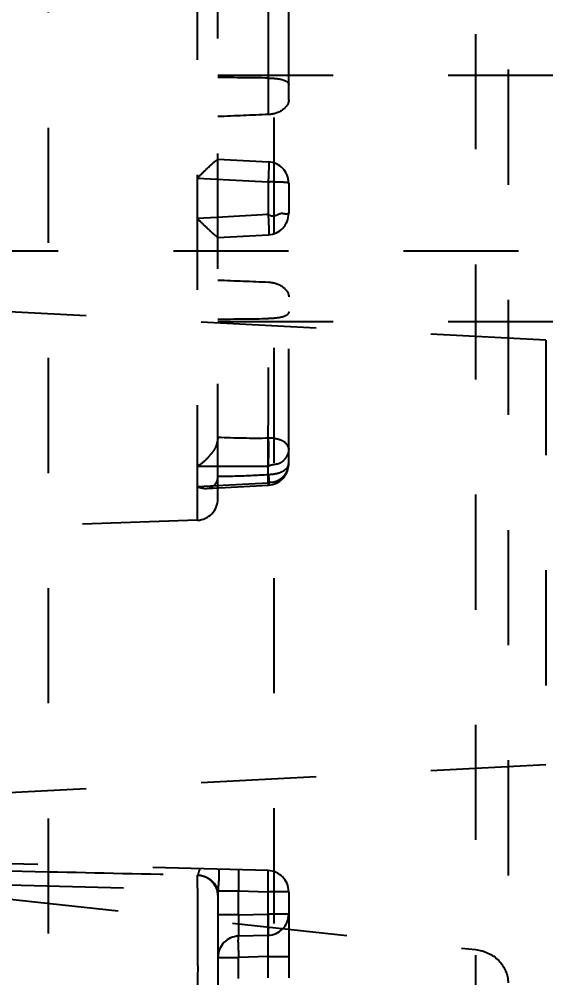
# Model space of a CAD drawing. Header units: millimetres. Extents: x 3054 to 4939, y -1170 to 130.
# Drawn here: x 3648.77 to 3656.24, y -192.04 to -178.44 of the extents above; entities that cross this region are included whole.
import ezdxf

# ---------------------------------------------------------------- set-up
doc = ezdxf.new("R2010")
doc.units = ezdxf.units.MM
doc.header["$LTSCALE"] = 16.335
doc.header["$PDMODE"] = 3
doc.header["$PDSIZE"] = 0.3125
doc.linetypes.add('HIDDEN', pattern=[0.2, 0.1, -0.1])
doc.layers.get('0').update_dxf_attribs({"linetype": 'CONTINUOUS'})
doc.layers.get('Defpoints').update_dxf_attribs({"linetype": 'CONTINUOUS'})
doc.layers.add('21', color=7, linetype='CONTINUOUS')
doc.styles.get("Standard").update_dxf_attribs({"font": 'txt', "width": 0.8})
doc.dimstyles.get("Standard").update_dxf_attribs({"dimtxt": 0.15625, "dimasz": 0.1875, "dimexe": 0.125, "dimexo": 0.0625, "dimtad": 0, "dimtih": 1, "dimtoh": 1, "dimdsep": 46, "dimtxsty": 'Standard', "dimcen": 0.09, "dimadec": 0, "dimazin": 0, "dimtp": 0.01, "dimtm": 0.01, "dimtfac": 1, "dimtofl": 0, "dimtmove": 0, "dimatfit": 3, "dimfxl": 0, "dimtolj": 1, "dimarcsym": 0})

# ---------------------------------------------------------------- blocks, each defined once
blk = doc.blocks.new('*D56')
at = {"color": 4, "lineweight": -2}
for p, q in [((3636.413, -222.472), (3636.413, -47.587)), ((3644.413, -47.587), (3657.538, -47.587)), ((3706.558, -47.587), (3681.005, -47.587)), ((3714.558, -73.33), (3714.558, -47.587))]:
    blk.add_line(p, q, dxfattribs=at)
at = {"color": 4}
for points in [[(3644.413, -46.254), (3644.413, -48.921), (3636.413, -47.587)], [(3706.558, -46.254), (3706.558, -48.921), (3714.558, -47.587)]]:
    blk.add_solid(points, dxfattribs=at)
at = {"layer": 'Defpoints', "color": 0}
for p in [(3714.558, -47.587), (3714.558, -73.33), (3636.413, -222.472)]:
    blk.add_point(p, dxfattribs=at)
at = {"color": 6, "insert": (3669.271, -47.587), "char_height": 8, "attachment_point": 5}
blk.add_mtext('\\A1;78.15', dxfattribs=at)

msp = doc.modelspace()

# ---------------------------------------------------------------- linework, layer by layer
at = {"layer": '21', "color": 8, "linetype": 'HIDDEN'}
for p, q in [((3655.244, -162.316), (3655.244, -280.044)), ((3655.708, -162.819), (3655.708, -279.542)), ((3652.38, -163.5), (3652.38, -278.86)), ((3649.176, -166.91), (3649.176, -275.45)), ((3651.297, -185.548), (3651.297, -176.412)), ((3651.588, -185.246), (3651.588, -176.714)), ((3652.307, -179.791), (3652.302, -176.944)), ((3652.593, -179.584), (3652.593, -177.212)), ((3651.588, -179.23), (3714.558, -179.23)), ((3651.588, -180.425), (3652.307, -180.463)), ((3651.297, -180.692), (3652.302, -180.748)), ((3652.302, -180.748), (3652.302, -181.212)), ((3652.593, -180.764), (3652.593, -181.196)), ((3652.302, -181.212), (3651.572, -181.253)), ((3651.572, -181.253), (3651.297, -181.268)), ((3651.588, -181.535), (3652.307, -181.498)), ((3647.688, -181.725), (3714.558, -181.725)), ((3656.243, -182.992), (3636.919, -181.979)), ((3652.302, -185.016), (3652.307, -182.169)), ((3652.593, -184.748), (3652.593, -182.376)), ((3651.588, -182.73), (3714.558, -182.73)), ((3656.243, -182.992), (3656.243, -189.018)), ((3652.302, -184.784), (3651.297, -184.784)), ((3651.297, -185.072), (3652.302, -185.016)), ((3651.426, -185.096), (3652.307, -185.049)), ((3651.297, -185.548), (3638.523, -185.994)), ((3656.243, -189.018), (3647.903, -189.455)), ((3652.299, -190.52), (3638.816, -190.167)), ((3638.816, -190.468), (3652.299, -190.821)), ((3647.688, -190.502), (3649.176, -190.536)), ((3651.588, -190.81), (3651.881, -190.81)), ((3651.588, -190.832), (3651.588, -199.279)), ((3651.881, -191.149), (3651.881, -190.81)), ((3652.299, -192.043), (3652.299, -190.821)), ((3652.593, -190.821), (3652.299, -190.821)), ((3652.593, -190.821), (3652.593, -192.043)), ((3648.548, -190.916), (3655.244, -191.641)), ((3651.881, -191.149), (3652.299, -191.138)), ((3652.593, -191.138), (3652.299, -191.138)), ((3651.881, -191.149), (3651.588, -191.149)), ((3652.299, -191.44), (3651.881, -191.451)), ((3651.588, -191.752), (3651.881, -191.752)), ((3652.299, -191.741), (3651.881, -191.752)), ((3651.881, -192.054), (3651.881, -191.752)), ((3652.299, -191.741), (3652.593, -191.741)), ((3651.301, -191.873), (3651.3, -192.042))]:
    msp.add_line(p, q, dxfattribs=at)
for centre, radius, start, end in [((3652.291, -180.764), 0.301, 0, 87), ((3652.291, -181.196), 0.301, 273, 0), ((3652.123, -173.053), 11.329, 267.2905, 270.9292), ((3652.291, -184.748), 0.301, 273.0872, 0.0003), ((3651.286, -185.247), 0.301, 272, 0), ((3530.254, -191.196), 121.047, 0.02832, 0.28971), ((3652.291, -190.821), 0.301, 0, 88.5), ((3661.855, -190.545), 9.977, 180.6609, 181.5262), ((3641.175, -190.53), 11.128, 358.4976, 358.9037), ((3410.877, -191.461), 240.424, 359.90172, 0.07749), ((3652.291, -191.138), 0.301, 271.5, 0), ((3651.889, -191.752), 0.301, 91.5, 180), ((3662.766, -191.466), 10.888, 180.9864, 181.5062), ((3641.736, -191.464), 10.567, 358.4981, 359.3181)]:
    msp.add_arc(centre, radius, start, end, dxfattribs=at)
for major_axis, start_param, end_param in [((33.392, -0.877), 1.872175, 1.894805), ((33.392, 0.877), 1.869793, 1.892423), ((33.392, -0.877), -1.892423, -1.869793), ((33.392, 0.877), -1.894805, -1.872175)]:
    msp.add_ellipse((3662.181, -180.98), major_axis=major_axis, ratio=0.045355, start_param=start_param, end_param=end_param, dxfattribs=at)
for points, knots in [([(3652.307, -179.274), (3652.344, -179.274), (3652.414, -179.279), (3652.51, -179.291), (3652.593, -179.332), (3652.593, -179.368)], [0, 0, 0, 0, 0.355232, 0.655283, 1, 1, 1, 1]), ([(3652.593, -179.584), (3652.593, -179.638), (3652.504, -179.753), (3652.378, -179.788), (3652.307, -179.791)], [0, 0, 0, 0, 0.426062, 1, 1, 1, 1]), ([(3651.297, -180.692), (3651.329, -180.66), (3651.39, -180.6), (3651.466, -180.526), (3651.518, -180.478), (3651.555, -180.446), (3651.57, -180.439), (3651.591, -180.422), (3651.591, -180.425)], [0, 0, 0, 0, 0.342117, 0.652983, 0.785274, 0.895094, 0.972486, 1, 1, 1, 1]), ([(3652.307, -180.463), (3652.309, -180.463), (3652.308, -180.474), (3652.31, -180.486), (3652.309, -180.514), (3652.309, -180.564), (3652.306, -180.644), (3652.303, -180.712), (3652.302, -180.748)], [0, 0, 0, 0, 0.020238, 0.076793, 0.168141, 0.291519, 0.615038, 1, 1, 1, 1]), ([(3652.593, -180.764), (3652.593, -180.762), (3652.583, -180.76), (3652.571, -180.758), (3652.546, -180.755), (3652.5, -180.752), (3652.443, -180.748), (3652.381, -180.754), (3652.345, -180.741), (3652.328, -180.747)], [0, 0, 0, 0, 0.021468, 0.077367, 0.167503, 0.2892, 0.610617, 0.799107, 1, 1, 1, 1]), ([(3652.302, -181.212), (3652.302, -181.228), (3652.305, -181.288), (3652.308, -181.347), (3652.309, -181.391)], [0, 0, 0, 0, 0.270585, 1, 1, 1, 1]), ([(3652.593, -181.196), (3652.593, -181.198), (3652.584, -181.199), (3652.573, -181.202), (3652.551, -181.205), (3652.523, -181.2), (3652.487, -181.194), (3652.447, -181.209), (3652.406, -181.229), (3652.373, -181.236), (3652.356, -181.234)], [0, 0, 0, 0, 0.020318, 0.074768, 0.162719, 0.283183, 0.430331, 0.600982, 0.797739, 1, 1, 1, 1]), ([(3651.587, -181.535), (3651.587, -181.538), (3651.568, -181.521), (3651.554, -181.513), (3651.519, -181.481), (3651.467, -181.434), (3651.39, -181.36), (3651.329, -181.3), (3651.297, -181.268)], [0, 0, 0, 0, 0.025207, 0.099342, 0.208178, 0.341742, 0.655891, 1, 1, 1, 1]), ([(3652.309, -181.466), (3652.309, -181.474), (3652.307, -181.481), (3652.31, -181.497), (3652.307, -181.498)], [0, 0, 0, 0, 0.738642, 1, 1, 1, 1]), ([(3652.309, -181.391), (3652.309, -181.398), (3652.309, -181.424), (3652.31, -181.449), (3652.309, -181.466)], [0, 0, 0, 0, 0.297533, 1, 1, 1, 1]), ([(3652.307, -182.169), (3652.378, -182.172), (3652.504, -182.207), (3652.593, -182.323), (3652.593, -182.376)], [0, 0, 0, 0, 0.573944, 1, 1, 1, 1]), ([(3652.45, -182.676), (3652.438, -182.677), (3652.391, -182.684), (3652.343, -182.686), (3652.307, -182.687)], [0, 0, 0, 0, 0.234627, 1, 1, 1, 1]), ([(3652.593, -182.592), (3652.593, -182.602), (3652.58, -182.632), (3652.525, -182.661), (3652.478, -182.671), (3652.45, -182.676)], [0, 0, 0, 0, 0.169553, 0.507641, 1, 1, 1, 1]), ([(3651.587, -184.37), (3651.587, -184.397), (3651.572, -184.452), (3651.558, -184.507), (3651.544, -184.532)], [0, 0, 0, 0, 0.478156, 1, 1, 1, 1]), ([(3652.593, -184.532), (3652.593, -184.487), (3652.52, -184.423), (3652.414, -184.391), (3652.344, -184.382), (3652.307, -184.381)], [0, 0, 0, 0, 0.387843, 0.675254, 1, 1, 1, 1]), ([(3652.31, -184.531), (3652.31, -184.518), (3652.309, -184.468), (3652.308, -184.418), (3652.307, -184.381)], [0, 0, 0, 0, 0.26093, 1, 1, 1, 1]), ([(3651.544, -184.532), (3651.529, -184.56), (3651.489, -184.609), (3651.413, -184.699), (3651.345, -184.756), (3651.297, -184.784)], [0, 0, 0, 0, 0.267426, 0.527332, 1, 1, 1, 1]), ([(3652.593, -184.532), (3652.593, -184.566), (3652.579, -184.619), (3652.539, -184.679), (3652.503, -184.722), (3652.453, -184.75), (3652.38, -184.76), (3652.322, -184.77), (3652.291, -184.793)], [0, 0, 0, 0, 0.235095, 0.359906, 0.493963, 0.615564, 0.738023, 1, 1, 1, 1]), ([(3652.302, -184.784), (3652.303, -184.768), (3652.309, -184.684), (3652.31, -184.6), (3652.31, -184.531)], [0, 0, 0, 0, 0.190719, 1, 1, 1, 1]), ([(3652.291, -185.009), (3652.31, -185.009), (3652.349, -185.012), (3652.406, -185), (3652.457, -184.973), (3652.519, -184.93), (3652.576, -184.856), (3652.593, -184.783), (3652.593, -184.748)], [0, 0, 0, 0, 0.129826, 0.258329, 0.390405, 0.517539, 0.762497, 1, 1, 1, 1]), ([(3652.555, -184.821), (3652.561, -184.816), (3652.58, -184.796), (3652.593, -184.768), (3652.593, -184.748)], [0, 0, 0, 0, 0.284333, 1, 1, 1, 1]), ([(3652.307, -184.898), (3652.355, -184.897), (3652.443, -184.885), (3652.526, -184.847), (3652.555, -184.821)], [0, 0, 0, 0, 0.553752, 1, 1, 1, 1]), ([(3651.428, -185.096), (3651.459, -185.095), (3651.524, -185.076), (3651.566, -185.02), (3651.577, -184.988)], [0, 0, 0, 0, 0.478917, 1, 1, 1, 1]), ([(3652.307, -185.049), (3652.304, -185.049), (3652.306, -185.031), (3652.302, -185.024), (3652.302, -185.016)], [0, 0, 0, 0, 0.258867, 1, 1, 1, 1]), ([(3652.307, -184.898), (3652.307, -184.906), (3652.308, -184.933), (3652.309, -184.959), (3652.309, -184.979)], [0, 0, 0, 0, 0.275837, 1, 1, 1, 1]), ([(3652.309, -184.979), (3652.309, -184.984), (3652.31, -185.002), (3652.31, -185.019), (3652.309, -185.031)], [0, 0, 0, 0, 0.30663, 1, 1, 1, 1]), ([(3651.297, -185.072), (3651.307, -185.076), (3651.35, -185.091), (3651.395, -185.098), (3651.428, -185.096)], [0, 0, 0, 0, 0.263296, 1, 1, 1, 1]), ([(3652.309, -185.031), (3652.309, -185.035), (3652.308, -185.04), (3652.309, -185.049), (3652.307, -185.049)], [0, 0, 0, 0, 0.736956, 1, 1, 1, 1]), ([(3651.328, -190.494), (3651.326, -190.503), (3651.317, -190.533), (3651.308, -190.562), (3651.3, -190.582)], [0, 0, 0, 0, 0.289526, 1, 1, 1, 1]), ([(3651.3, -190.582), (3651.349, -190.586), (3651.447, -190.612), (3651.522, -190.68), (3651.548, -190.72)], [0, 0, 0, 0, 0.51329, 1, 1, 1, 1]), ([(3651.881, -190.509), (3651.88, -190.509), (3651.88, -190.514), (3651.879, -190.52), (3651.879, -190.534), (3651.878, -190.559), (3651.878, -190.602), (3651.878, -190.639), (3651.878, -190.66)], [0, 0, 0, 0, 0.01871, 0.070845, 0.155317, 0.270472, 0.585923, 1, 1, 1, 1]), ([(3652.302, -190.608), (3652.302, -190.596), (3652.302, -190.575), (3652.302, -190.545), (3652.299, -190.532), (3652.301, -190.52), (3652.299, -190.52)], [0, 0, 0, 0, 0.423469, 0.73821, 0.932428, 1, 1, 1, 1]), ([(3652.301, -190.742), (3652.302, -190.693), (3652.301, -190.62), (3652.304, -190.546), (3652.3, -190.523)], [0, 0, 0, 0, 0.671392, 1, 1, 1, 1]), ([(3651.548, -190.72), (3651.554, -190.729), (3651.573, -190.764), (3651.585, -190.803), (3651.587, -190.832)], [0, 0, 0, 0, 0.273698, 1, 1, 1, 1]), ([(3651.593, -190.736), (3651.592, -190.755), (3651.59, -190.78), (3651.588, -190.805), (3651.588, -190.81)], [0, 0, 0, 0, 0.771264, 1, 1, 1, 1]), ([(3652.299, -190.821), (3652.299, -190.801), (3652.301, -190.73), (3652.302, -190.659), (3652.302, -190.608)], [0, 0, 0, 0, 0.275834, 1, 1, 1, 1]), ([(3652.299, -191.138), (3652.3, -191.164), (3652.301, -191.251), (3652.303, -191.338), (3652.302, -191.399)], [0, 0, 0, 0, 0.29775, 1, 1, 1, 1]), ([(3651.881, -191.149), (3651.88, -191.175), (3651.879, -191.262), (3651.877, -191.349), (3651.878, -191.41)], [0, 0, 0, 0, 0.299042, 1, 1, 1, 1]), ([(3651.878, -191.41), (3651.878, -191.42), (3651.878, -191.435), (3651.88, -191.445), (3651.88, -191.451), (3651.881, -191.451)], [0, 0, 0, 0, 0.738267, 0.931015, 1, 1, 1, 1]), ([(3652.302, -191.399), (3652.302, -191.409), (3652.302, -191.424), (3652.3, -191.434), (3652.3, -191.44), (3652.299, -191.44)], [0, 0, 0, 0, 0.739461, 0.930952, 1, 1, 1, 1]), ([(3651.879, -191.653), (3651.879, -191.636), (3651.878, -191.578), (3651.877, -191.521), (3651.878, -191.482)], [0, 0, 0, 0, 0.310172, 1, 1, 1, 1]), ([(3651.878, -191.482), (3651.879, -191.474), (3651.881, -191.467), (3651.878, -191.451), (3651.881, -191.451)], [0, 0, 0, 0, 0.741068, 1, 1, 1, 1]), ([(3652.302, -191.48), (3652.302, -191.47), (3652.302, -191.456), (3652.3, -191.445), (3652.3, -191.44), (3652.299, -191.44)], [0, 0, 0, 0, 0.738088, 0.930792, 1, 1, 1, 1]), ([(3652.302, -191.59), (3652.302, -191.579), (3652.302, -191.542), (3652.302, -191.505), (3652.302, -191.48)], [0, 0, 0, 0, 0.29905, 1, 1, 1, 1]), ([(3655.244, -191.641), (3655.365, -191.654), (3655.6, -191.758), (3655.708, -191.999), (3655.708, -192.114)], [0, 0, 0, 0, 0.516445, 1, 1, 1, 1]), ([(3651.3, -192.042), (3651.3, -192.1), (3651.3, -192.344), (3651.299, -192.588), (3651.298, -192.773)], [0, 0, 0, 0, 0.240397, 1, 1, 1, 1])]:
    msp.add_open_spline(points, degree=3, knots=knots, dxfattribs=at)
for points in [[(3652.328, -180.747), (3652.316, -180.751), (3652.305, -180.764), (3652.291, -180.764)], [(3652.356, -181.234), (3652.331, -181.231), (3652.305, -181.217), (3652.291, -181.196)], [(3651.577, -184.988), (3651.584, -184.968), (3651.587, -184.946), (3651.587, -184.925)], [(3651.588, -184.925), (3651.658, -184.925), (3651.728, -184.923), (3651.799, -184.921)], [(3651.799, -184.921), (3651.968, -184.917), (3652.138, -184.91), (3652.307, -184.898)], [(3649.176, -190.536), (3649.884, -190.552), (3650.592, -190.568), (3651.3, -190.582)], [(3651.446, -190.633), (3651.402, -190.606), (3651.351, -190.589), (3651.299, -190.584)], [(3651.6, -190.502), (3651.604, -190.58), (3651.6, -190.658), (3651.593, -190.736)], [(3651.551, -190.738), (3651.526, -190.695), (3651.488, -190.659), (3651.446, -190.633)], [(3651.588, -190.869), (3651.587, -190.823), (3651.574, -190.777), (3651.551, -190.738)]]:
    msp.add_open_spline(points, degree=3, dxfattribs=at)

# ---------------------------------------------------------------- dimensions: what is measured, and where the dimension line sits
dim = msp.add_linear_dim(base=(3714.557536278, -47.587400992), p1=(3636.412536278, -222.4722973), p2=(3714.557536278, -73.330448609), dimstyle='Standard', override={"dimtxt": 8, "dimasz": 8, "dimexe": 0, "dimexo": 0, "dimgap": 0, "dimtih": 0, "dimtoh": 0, "dimzin": 0, "dimcen": 0, "dimclrd": 4, "dimclre": 4, "dimclrt": 6, "dimadec": 2, "dimtp": 0, "dimtm": 0, "dimtzin": 0})
dim.commit()
dim.dimension.update_dxf_attribs({"geometry": '*D56', "text_midpoint": (3669.271435472, -47.587400992), "dimtype": 160})

doc.saveas('drawing.dxf')
